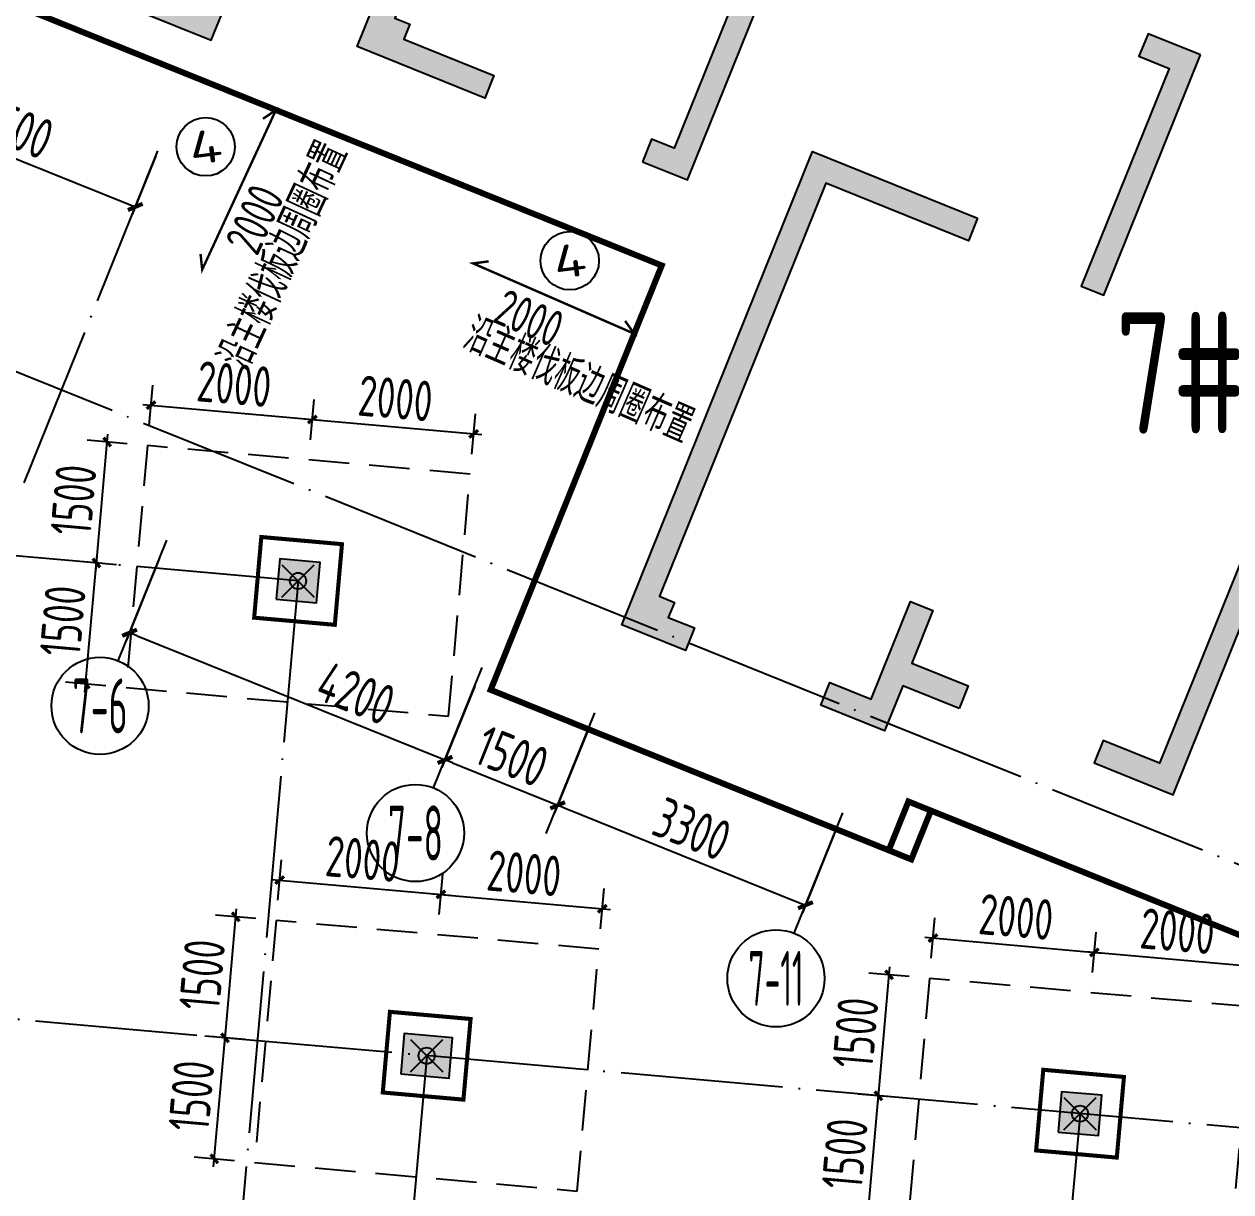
# Model space of a CAD drawing. Extents: x -57409 to 252654, y -8259 to 229119.
# Drawn here: x 84011 to 98913, y 48636 to 63055 of the extents above; entities that cross this region are included whole.
import ezdxf
from ezdxf.enums import TextEntityAlignment as Align

# ---------------------------------------------------------------- set-up
doc = ezdxf.new("R2010")
doc.units = 0
doc.header["$LTSCALE"] = 100
doc.header["$PDMODE"] = 35
doc.header["$PDSIZE"] = 200
doc.linetypes.add('DASHED', pattern=[0.75, 0.5, -0.25])
doc.linetypes.add('DOTE', pattern=[2.42, 2, -0.2, 0.02, -0.2])
doc.layers.get('0').update_dxf_attribs({"linetype": 'CONTINUOUS'})
doc.layers.get('Defpoints').update_dxf_attribs({"linetype": 'CONTINUOUS'})
for name, color, linetype in [('B-TEXT', 3, 'CONTINUOUS'), ('codim', 7, 'CONTINUOUS'), ('COLU', 7, 'CONTINUOUS'), ('CT', 2, 'CONTINUOUS'), ('dote', 253, 'DOTE'), ('h填实-主楼', 254, 'CONTINUOUS'), ('h填实-柱墙', 254, 'CONTINUOUS'), ('wall-主楼', 2, 'CONTINUOUS'), ('Z-AXIS', 3, 'CONTINUOUS'), ('Z-TEXT', 2, 'CONTINUOUS'), ('z柱下板带', 140, 'CONTINUOUS'), ('板底钢筋', 24, 'CONTINUOUS'), ('楼板负筋标注', 94, 'CONTINUOUS')]:
    doc.layers.add(name, color=color, linetype=linetype)
doc.layers.add('重心计算', color=7, linetype='CONTINUOUS', plot=False)
doc.styles.add('_TCH_AXIS', font='tssdeng.shx', dxfattribs={"width": 0.7, "bigfont": 'tssdchn.shx'})
doc.styles.add('COMPLEX', font='tssdeng.shx', dxfattribs={"width": 0.7, "bigfont": 'tssdchn.shx'})
doc.styles.add('Jgcad-DIM', font='tssdeng.shx', dxfattribs={"width": 0.7, "bigfont": 'tssdchn.shx'})
doc.styles.get("Standard").update_dxf_attribs({"font": 'tssdeng.shx', "width": 0.7, "bigfont": 'tssdchn.shx'})
doc.styles.add('TSSD_Dimension', font='tssdeng.shx', dxfattribs={"width": 0.7})
doc.dimstyles.new('TSSD_100_100$0', dxfattribs={"dimtxt": 300, "dimasz": 100, "dimexe": 100, "dimexo": 250, "dimgap": 100, "dimtad": 1, "dimdec": 0, "dimzin": 0, "dimdsep": 46, "dimtxsty": 'TSSD_Dimension', "dimblk": '_tsdbk', "dimblk1": '_tsdbk', "dimblk2": '_tsdbk', "dimsah": 1, "dimcen": 0, "dimdle": 100, "dimclrt": 7, "dimadec": 0, "dimazin": 0, "dimtfac": 1, "dimtdec": 0, "dimtix": 1, "dimtmove": 2, "dimatfit": 3, "dimldrblk": '_tsdbk', "dimfxl": 1, "dimtolj": 1, "dimtzin": 0, "dimarcsym": 0})

# ---------------------------------------------------------------- blocks, each defined once
blk = doc.blocks.new('_tsdbk')
blk.add_line((-1, 0), (0, 0))
at = {"const_width": 0.5}
blk.add_lwpolyline([(-0.7, -0.7), (0.7, 0.7)], dxfattribs=at)
blk = doc.blocks.new('*D133')
at = {"layer": 'Defpoints', "color": 0}
for p in [(82485, 62971), (85732, 61662), (85383, 60798)]:
    blk.add_point(p, dxfattribs=at)
at = {"layer": 'Z-AXIS', "color": 0, "lineweight": -2}
for p, q in [((82392, 62739), (82099, 62014)), ((82230, 62069), (85290, 60835)), ((85638, 61430), (85346, 60705))]:
    blk.add_line(p, q, dxfattribs=at)
at = {"layer": 'Z-AXIS', "color": 0, "lineweight": -2, "xscale": 100, "yscale": 100, "zscale": 100}
for p, rotation in [((82137, 62106), 158.0453799566687), ((85383, 60798), 338.0453799566687)]:
    blk.add_blockref('_tsdbk', p, dxfattribs=dict(at, rotation=rotation))
at = {"layer": 'Z-AXIS', "color": 7, "insert": (83891, 61777), "char_height": 500, "attachment_point": 5, "rotation": 338.0454, "style": 'TSSD_Dimension'}
blk.add_mtext('\\A1;3500', dxfattribs=at)
blk = doc.blocks.new('*D134')
at = {"layer": 'Defpoints', "color": 0}
for p in [(85773, 56683), (89668, 55113), (89208, 53970)]:
    blk.add_point(p, dxfattribs=at)
at = {"layer": 'Z-AXIS', "color": 0, "lineweight": -2}
for p, q in [((85679, 56451), (85275, 55447)), ((85405, 55503), (89115, 54007)), ((89575, 54881), (89170, 53877))]:
    blk.add_line(p, q, dxfattribs=at)
at = {"layer": 'Z-AXIS', "color": 0, "lineweight": -2, "xscale": 100, "yscale": 100, "zscale": 100}
for p, rotation in [((85312, 55540), 158.0453799566687), ((89208, 53970), 338.0453799566687)]:
    blk.add_blockref('_tsdbk', p, dxfattribs=dict(at, rotation=rotation))
at = {"layer": 'Z-AXIS', "color": 7, "insert": (88107, 54791), "char_height": 500, "attachment_point": 5, "rotation": 338.0454, "style": 'TSSD_Dimension'}
blk.add_mtext('\\A1;4200', dxfattribs=at)
blk = doc.blocks.new('*D135')
at = {"layer": 'Defpoints', "color": 0}
for p in [(89668, 55113), (91059, 54552), (90599, 53409)]:
    blk.add_point(p, dxfattribs=at)
at = {"layer": 'Z-AXIS', "color": 0, "lineweight": -2}
for p, q in [((89575, 54881), (89170, 53877)), ((90966, 54320), (90561, 53316)), ((89300, 53932), (90506, 53446))]:
    blk.add_line(p, q, dxfattribs=at)
at = {"layer": 'Z-AXIS', "color": 0, "lineweight": -2, "xscale": 100, "yscale": 100, "zscale": 100}
for p, rotation in [((89208, 53970), 158.0453799566687), ((90599, 53409), 338.0453799566687)]:
    blk.add_blockref('_tsdbk', p, dxfattribs=dict(at, rotation=rotation))
at = {"layer": 'Z-AXIS', "color": 7, "insert": (90034, 54014), "char_height": 500, "attachment_point": 5, "rotation": 338.0454, "style": 'TSSD_Dimension'}
blk.add_mtext('\\A1;1500', dxfattribs=at)
blk = doc.blocks.new('*D136')
at = {"layer": 'Defpoints', "color": 0}
for p in [(91059, 54552), (94120, 53318), (93659, 52175)]:
    blk.add_point(p, dxfattribs=at)
at = {"layer": 'Z-AXIS', "color": 0, "lineweight": -2}
for p, q in [((90966, 54320), (90561, 53316)), ((90692, 53372), (93567, 52213)), ((94027, 53086), (93622, 52082))]:
    blk.add_line(p, q, dxfattribs=at)
at = {"layer": 'Z-AXIS', "color": 0, "lineweight": -2, "xscale": 100, "yscale": 100, "zscale": 100}
for p, rotation in [((90599, 53409), 158.0453799566687), ((93659, 52175), 338.0453799566687)]:
    blk.add_blockref('_tsdbk', p, dxfattribs=dict(at, rotation=rotation))
at = {"layer": 'Z-AXIS', "color": 7, "insert": (92260, 53117), "char_height": 500, "attachment_point": 5, "rotation": 338.0454, "style": 'TSSD_Dimension'}
blk.add_mtext('\\A1;3300', dxfattribs=at)
blk = doc.blocks.new('_AXISO')
blk.add_circle((0, 0), 0.5)
at = {"layer": 'B-TEXT', "style": 'COMPLEX', "width": 1.450893}
blk.add_attdef('A', text='', height=0.56, dxfattribs=at).set_placement((0.249375, -0.28), (0.749375, -0.28), align=Align.FIT)
blk = doc.blocks.new('_ArchTick')
at = {"color": 0, "linetype": 'ByBlock', "const_width": 0.4}
blk.add_lwpolyline([(-0.5, -0.5), (0.5, 0.5)], dxfattribs=at)
blk = doc.blocks.new('*D2086')
at = {"layer": 'codim', "color": 0, "lineweight": -2}
blk.add_line((84762, 54808), (84912, 56502), dxfattribs=at)
at = {"layer": 'codim', "color": 7, "lineweight": -2}
for p, q in [((85152, 56380), (84654, 56424)), ((85020, 54885), (84522, 54930))]:
    blk.add_line(p, q, dxfattribs=at)
at = {"layer": 'Defpoints', "color": 0}
for p in [(84903, 56402), (85401, 56358), (85269, 54863)]:
    blk.add_point(p, dxfattribs=at)
at = {"layer": 'codim', "color": 0, "lineweight": -2, "xscale": 100, "yscale": 100, "zscale": 100}
for p, rotation in [((84903, 56402), 84.93164578921419), ((84771, 54908), 264.9316457892142)]:
    blk.add_blockref('_ArchTick', p, dxfattribs=dict(at, rotation=rotation))
at = {"layer": 'codim', "color": 1, "insert": (84488, 55686), "char_height": 500, "attachment_point": 5, "rotation": 84.9316, "style": 'Jgcad-DIM'}
blk.add_mtext('\\A1;1500', dxfattribs=at)
blk = doc.blocks.new('*D2087')
at = {"layer": 'codim', "color": 7, "lineweight": -2}
for p, q in [((85556, 58101), (85600, 58599)), ((87548, 57924), (87592, 58422))]:
    blk.add_line(p, q, dxfattribs=at)
at = {"layer": 'codim', "color": 0, "lineweight": -2}
blk.add_line((85478, 58358), (87670, 58164), dxfattribs=at)
at = {"layer": 'Defpoints', "color": 0}
for p in [(87570, 58173), (85534, 57852), (87526, 57675)]:
    blk.add_point(p, dxfattribs=at)
at = {"layer": 'codim', "color": 0, "lineweight": -2, "xscale": 100, "yscale": 100, "zscale": 100}
for p, rotation in [((85578, 58350), 174.9316457875861), ((87570, 58173), 354.9316457875861)]:
    blk.add_blockref('_ArchTick', p, dxfattribs=dict(at, rotation=rotation))
at = {"layer": 'codim', "color": 1, "insert": (86605, 58610), "char_height": 500, "attachment_point": 5, "rotation": 354.9316, "style": 'Jgcad-DIM'}
blk.add_mtext('\\A1;2000', dxfattribs=at)
blk = doc.blocks.new('*D1923')
at = {"layer": 'codim', "color": 7, "lineweight": -2}
for p, q in [((87548, 57924), (87592, 58422)), ((89540, 57747), (89584, 58245))]:
    blk.add_line(p, q, dxfattribs=at)
at = {"layer": 'codim', "color": 0, "lineweight": -2}
blk.add_line((87471, 58182), (89662, 57987), dxfattribs=at)
at = {"layer": 'Defpoints', "color": 0}
for p in [(89562, 57996), (87526, 57675), (89518, 57498)]:
    blk.add_point(p, dxfattribs=at)
at = {"layer": 'codim', "color": 0, "lineweight": -2, "xscale": 100, "yscale": 100, "zscale": 100}
for p, rotation in [((87570, 58173), 174.9316457875861), ((89562, 57996), 354.9316457875861)]:
    blk.add_blockref('_ArchTick', p, dxfattribs=dict(at, rotation=rotation))
at = {"layer": 'codim', "color": 1, "insert": (88597, 58433), "char_height": 500, "attachment_point": 5, "rotation": 354.9316, "style": 'Jgcad-DIM'}
blk.add_mtext('\\A1;2000', dxfattribs=at)
blk = doc.blocks.new('*D1928')
at = {"layer": 'codim', "color": 0, "lineweight": -2}
blk.add_line((94418, 48228), (94569, 49922), dxfattribs=at)
at = {"layer": 'codim', "color": 7, "lineweight": -2}
for p, q in [((94809, 49800), (94311, 49844)), ((94676, 48306), (94178, 48350))]:
    blk.add_line(p, q, dxfattribs=at)
at = {"layer": 'Defpoints', "color": 0}
for p in [(94560, 49822), (95058, 49778), (94925, 48284)]:
    blk.add_point(p, dxfattribs=at)
at = {"layer": 'codim', "color": 0, "lineweight": -2, "xscale": 100, "yscale": 100, "zscale": 100}
for p, rotation in [((94560, 49822), 84.93164578921417), ((94427, 48328), 264.9316457892142)]:
    blk.add_blockref('_ArchTick', p, dxfattribs=dict(at, rotation=rotation))
at = {"layer": 'codim', "color": 1, "insert": (94145, 49106), "char_height": 500, "attachment_point": 5, "rotation": 84.9316, "style": 'Jgcad-DIM'}
blk.add_mtext('\\A1;1500', dxfattribs=at)
blk = doc.blocks.new('*D1929')
at = {"layer": 'codim', "color": 0, "lineweight": -2}
blk.add_line((94551, 49723), (94701, 51416), dxfattribs=at)
at = {"layer": 'codim', "color": 7, "lineweight": -2}
for p, q in [((94941, 51294), (94443, 51338)), ((94809, 49800), (94311, 49844))]:
    blk.add_line(p, q, dxfattribs=at)
at = {"layer": 'Defpoints', "color": 0}
for p in [(94692, 51316), (95190, 51272), (95058, 49778)]:
    blk.add_point(p, dxfattribs=at)
at = {"layer": 'codim', "color": 0, "lineweight": -2, "xscale": 100, "yscale": 100, "zscale": 100}
for p, rotation in [((94692, 51316), 84.93164578921417), ((94560, 49822), 264.9316457892142)]:
    blk.add_blockref('_ArchTick', p, dxfattribs=dict(at, rotation=rotation))
at = {"layer": 'codim', "color": 1, "insert": (94277, 50600), "char_height": 500, "attachment_point": 5, "rotation": 84.9316, "style": 'Jgcad-DIM'}
blk.add_mtext('\\A1;1500', dxfattribs=at)
blk = doc.blocks.new('*D1930')
at = {"layer": 'codim', "color": 7, "lineweight": -2}
for p, q in [((95212, 51521), (95257, 52019)), ((97205, 51344), (97249, 51842))]:
    blk.add_line(p, q, dxfattribs=at)
at = {"layer": 'codim', "color": 0, "lineweight": -2}
blk.add_line((95135, 51779), (97326, 51585), dxfattribs=at)
at = {"layer": 'Defpoints', "color": 0}
for p in [(97227, 51593), (95190, 51272), (97182, 51095)]:
    blk.add_point(p, dxfattribs=at)
at = {"layer": 'codim', "color": 0, "lineweight": -2, "xscale": 100, "yscale": 100, "zscale": 100}
for p, rotation in [((95234, 51770), 174.9316457875849), ((97227, 51593), 354.9316457875849)]:
    blk.add_blockref('_ArchTick', p, dxfattribs=dict(at, rotation=rotation))
at = {"layer": 'codim', "color": 1, "insert": (96261, 52030), "char_height": 500, "attachment_point": 5, "rotation": 354.9316, "style": 'Jgcad-DIM'}
blk.add_mtext('\\A1;2000', dxfattribs=at)
blk = doc.blocks.new('*D1931')
at = {"layer": 'codim', "color": 7, "lineweight": -2}
for p, q in [((97205, 51344), (97249, 51842)), ((99197, 51168), (99241, 51666))]:
    blk.add_line(p, q, dxfattribs=at)
at = {"layer": 'codim', "color": 0, "lineweight": -2}
blk.add_line((97127, 51602), (99318, 51408), dxfattribs=at)
at = {"layer": 'Defpoints', "color": 0}
for p in [(99219, 51417), (97182, 51095), (99175, 50919)]:
    blk.add_point(p, dxfattribs=at)
at = {"layer": 'codim', "color": 0, "lineweight": -2, "xscale": 100, "yscale": 100, "zscale": 100}
for p, rotation in [((97227, 51593), 174.9316457875849), ((99219, 51417), 354.9316457875849)]:
    blk.add_blockref('_ArchTick', p, dxfattribs=dict(at, rotation=rotation))
at = {"layer": 'codim', "color": 1, "insert": (98254, 51854), "char_height": 500, "attachment_point": 5, "rotation": 354.9316, "style": 'Jgcad-DIM'}
blk.add_mtext('\\A1;2000', dxfattribs=at)
blk = doc.blocks.new('*D1932')
at = {"layer": 'codim', "color": 7, "lineweight": -2}
for p, q in [((86740, 50516), (86242, 50560)), ((86608, 49021), (86110, 49066))]:
    blk.add_line(p, q, dxfattribs=at)
at = {"layer": 'codim', "color": 0, "lineweight": -2}
blk.add_line((86350, 48944), (86500, 50637), dxfattribs=at)
at = {"layer": 'Defpoints', "color": 0}
for p in [(86491, 50538), (86989, 50494), (86857, 48999)]:
    blk.add_point(p, dxfattribs=at)
at = {"layer": 'codim', "color": 0, "lineweight": -2, "xscale": 100, "yscale": 100, "zscale": 100}
for p, rotation in [((86491, 50538), 84.93164578921419), ((86359, 49044), 264.9316457892142)]:
    blk.add_blockref('_ArchTick', p, dxfattribs=dict(at, rotation=rotation))
at = {"layer": 'codim', "color": 1, "insert": (86077, 49822), "char_height": 500, "attachment_point": 5, "rotation": 84.9316, "style": 'Jgcad-DIM'}
blk.add_mtext('\\A1;1500', dxfattribs=at)
blk = doc.blocks.new('*D1933')
at = {"layer": 'codim', "color": 7, "lineweight": -2}
for p, q in [((86873, 52010), (86375, 52054)), ((86740, 50516), (86242, 50560))]:
    blk.add_line(p, q, dxfattribs=at)
at = {"layer": 'codim', "color": 0, "lineweight": -2}
blk.add_line((86483, 50438), (86633, 52131), dxfattribs=at)
at = {"layer": 'Defpoints', "color": 0}
for p in [(86624, 52032), (87122, 51988), (86989, 50494)]:
    blk.add_point(p, dxfattribs=at)
at = {"layer": 'codim', "color": 0, "lineweight": -2, "xscale": 100, "yscale": 100, "zscale": 100}
for p, rotation in [((86624, 52032), 84.93164578921419), ((86491, 50538), 264.9316457892142)]:
    blk.add_blockref('_ArchTick', p, dxfattribs=dict(at, rotation=rotation))
at = {"layer": 'codim', "color": 1, "insert": (86209, 51316), "char_height": 500, "attachment_point": 5, "rotation": 84.9316, "style": 'Jgcad-DIM'}
blk.add_mtext('\\A1;1500', dxfattribs=at)
blk = doc.blocks.new('*D1934')
at = {"layer": 'codim', "color": 7, "lineweight": -2}
for p, q in [((87144, 52237), (87188, 52735)), ((89136, 52060), (89180, 52558))]:
    blk.add_line(p, q, dxfattribs=at)
at = {"layer": 'codim', "color": 0, "lineweight": -2}
blk.add_line((87067, 52495), (89258, 52300), dxfattribs=at)
at = {"layer": 'Defpoints', "color": 0}
for p in [(89158, 52309), (87122, 51988), (89114, 51811)]:
    blk.add_point(p, dxfattribs=at)
at = {"layer": 'codim', "color": 0, "lineweight": -2, "xscale": 100, "yscale": 100, "zscale": 100}
for p, rotation in [((87166, 52486), 174.9316457875867), ((89158, 52309), 354.9316457875868)]:
    blk.add_blockref('_ArchTick', p, dxfattribs=dict(at, rotation=rotation))
at = {"layer": 'codim', "color": 1, "insert": (88193, 52746), "char_height": 500, "attachment_point": 5, "rotation": 354.9316, "style": 'Jgcad-DIM'}
blk.add_mtext('\\A1;2000', dxfattribs=at)
blk = doc.blocks.new('*D1935')
at = {"layer": 'codim', "color": 7, "lineweight": -2}
for p, q in [((89136, 52060), (89180, 52558)), ((91128, 51883), (91173, 52381))]:
    blk.add_line(p, q, dxfattribs=at)
at = {"layer": 'codim', "color": 0, "lineweight": -2}
blk.add_line((89059, 52318), (91250, 52123), dxfattribs=at)
at = {"layer": 'Defpoints', "color": 0}
for p in [(91151, 52132), (89114, 51811), (91106, 51634)]:
    blk.add_point(p, dxfattribs=at)
at = {"layer": 'codim', "color": 0, "lineweight": -2, "xscale": 100, "yscale": 100, "zscale": 100}
for p, rotation in [((89158, 52309), 174.9316457875867), ((91151, 52132), 354.9316457875868)]:
    blk.add_blockref('_ArchTick', p, dxfattribs=dict(at, rotation=rotation))
at = {"layer": 'codim', "color": 1, "insert": (90185, 52569), "char_height": 500, "attachment_point": 5, "rotation": 354.9316, "style": 'Jgcad-DIM'}
blk.add_mtext('\\A1;2000', dxfattribs=at)
blk = doc.blocks.new('*D489')
at = {"layer": 'codim', "color": 0, "lineweight": -2}
blk.add_line((84894, 56301), (85045, 57994), dxfattribs=at)
at = {"layer": 'codim', "color": 7, "lineweight": -2}
for p, q in [((85285, 57873), (84787, 57917)), ((85152, 56379), (84654, 56423))]:
    blk.add_line(p, q, dxfattribs=at)
at = {"layer": 'Defpoints', "color": 0}
for p in [(85036, 57895), (85534, 57851), (85401, 56357)]:
    blk.add_point(p, dxfattribs=at)
at = {"layer": 'codim', "color": 0, "lineweight": -2, "xscale": 100, "yscale": 100, "zscale": 100}
for p, rotation in [((85036, 57895), 84.93164578921419), ((84903, 56401), 264.9316457892142)]:
    blk.add_blockref('_ArchTick', p, dxfattribs=dict(at, rotation=rotation))
at = {"layer": 'codim', "color": 1, "insert": (84621, 57179), "char_height": 500, "attachment_point": 5, "rotation": 84.9316, "style": 'Jgcad-DIM'}
blk.add_mtext('\\A1;1500', dxfattribs=at)

msp = doc.modelspace()

# ---------------------------------------------------------------- hatches: boundary and pattern name
at = {"layer": 'h填实-主楼'}
for points in [[(89542.6, 66302.1), (89820.8, 66190), (88587.1, 63129.3), (88772.6, 63054.5), (88697.8, 62869), (89810.8, 62420.4), (89698.6, 62142.1), (88121.9, 62777.7)], [(85439.7, 63212), (86320.8, 62856.8), (86545.2, 63413.3), (86869.8, 63282.4), (86981.9, 63560.7), (86657.3, 63691.5), (87367.7, 65453.7), (87089.4, 65565.9), (86379.1, 63803.7), (86154.8, 63247.2), (85551.9, 63490.2)], [(91646.3, 61357), (92202.8, 61132.7), (93511.3, 64378.8), (94809.8, 63855.4), (94922, 64133.7), (93345.3, 64769.3), (92036.7, 61523.1), (91758.5, 61635.2)], [(98539.2, 62675.6), (97889.9, 62937.3), (97777.8, 62659), (98148.7, 62509.5), (97064.5, 59819.8), (97342.8, 59707.6)], [(95785.5, 60658.8), (95673.3, 60380.6), (93911.1, 61091), (91854.8, 55989.8), (92040.3, 55915), (91965.5, 55729.5), (92290.1, 55598.7), (92178, 55320.4), (91389.6, 55638.2), (93745, 61481.4)], [(99154.6, 56713.1), (98033, 53930.6), (97337.3, 54211), (97225.2, 53932.8), (98199, 53540.2), (99432.8, 56600.9)], [(95555.7, 54605.8), (94860.1, 54886.2), (94635.8, 54329.7), (93847.4, 54647.5), (93959.6, 54925.7), (94469.7, 54720.1), (94955.7, 55925.8), (95234, 55813.7), (94972.3, 55164.4), (95667.9, 54884)]]:
    msp.add_hatch(color=256, dxfattribs=at).paths.add_polyline_path(points)
at = {"layer": 'h填实-柱墙'}
for points in [[(87122.3, 55953.1), (87620.3, 55909), (87664.5, 56407), (87166.5, 56451.2)], [(88660.7, 50094.3), (89258.4, 50041.3), (89302.5, 50539.4), (88704.9, 50592.4)], [(96778.9, 49374.3), (97276.9, 49330.1), (97321.1, 49828.2), (96823, 49872.4)]]:
    msp.add_hatch(color=256, dxfattribs=at).paths.add_polyline_path(points)

# ---------------------------------------------------------------- linework, layer by layer
at = {"layer": 'COLU'}
for points in [[(87122.3, 55953.1), (87620.3, 55909), (87664.5, 56407), (87166.5, 56451.2)], [(88660.7, 50094.3), (89258.4, 50041.3), (89302.5, 50539.4), (88704.9, 50592.4)], [(96778.9, 49374.3), (97276.9, 49330.1), (97321.1, 49828.2), (96823, 49872.4)]]:
    msp.add_lwpolyline(points, close=True, dxfattribs=at)
at = {"layer": 'CT', "color": 1, "const_width": 75}
msp.add_lwpolyline([(90299, 71388.2), (90859.9, 72779.4), (88634.3, 73676.6), (88357.3, 74327.6), (86965.6, 74888.6), (85086.6, 72098), (85083.1, 72089.1), (84340.9, 72388.3), (82658.4, 68214.7), (82767.1, 67146.9), (81589.3, 64225.1), (91884.3, 60075), (89771.9, 54834.8), (94687.7, 52853.6), (94930.6, 53456.1), (102535.9, 50390.3)], dxfattribs=at)
at = {"layer": 'CT', "const_width": 75}
msp.add_lwpolyline([(90299, 71388.2), (90859.8, 72779.4), (88617.5, 73683.3), (88340.5, 74334.3), (86995.2, 74876.6), (85088.4, 72097.2), (85084.8, 72088.4), (84340.8, 72388.3), (82658.4, 68214.6), (82765.6, 67143.1), (81589.3, 64225), (91884.3, 60075), (89771.9, 54834.8), (94966, 52741.5), (95208.8, 53344), (102814.1, 50278.2)], dxfattribs=at)
at = {"layer": 'CT', "const_width": 50}
for points in [[(86851.2, 55726.2), (87847.3, 55637.9), (87935.6, 56633.9), (86939.5, 56722.3)], [(88439.4, 49863), (89435.5, 49774.6), (89523.9, 50770.7), (88527.8, 50859.1)], [(96507.7, 49147.4), (97503.8, 49059), (97592.2, 50055.1), (96596.1, 50143.5)]]:
    msp.add_lwpolyline(points, close=True, dxfattribs=at)
at = {"layer": 'dote', "ltscale": 10}
for p, q in [((84010.6, 57393.2), (85731.5, 61662.3)), ((121008.8, 43806.4), (79416.8, 60572.4)), ((87393.4, 56180.1), (67372, 57955.8)), ((87393.4, 56180.1), (85106.9, 30399.8)), ((218722.4, 38810), (50731.8, 53709.3)), ((88981.6, 50316.8), (87198.7, 30214.3)), ((97050, 49601.3), (95267.1, 29498.7))]:
    msp.add_line(p, q, dxfattribs=at)
at = {"layer": 'wall-主楼', "elevation": 0}
for points in [[(89542.6, 66302.1), (89820.8, 66190), (88587.1, 63129.3), (88772.6, 63054.5), (88697.8, 62869), (89810.8, 62420.4), (89698.6, 62142.1), (88121.9, 62777.7)], [(91646.3, 61357), (92202.8, 61132.7), (93511.3, 64378.8), (94809.8, 63855.4), (94922, 64133.7), (93345.3, 64769.3), (92036.7, 61523.1), (91758.5, 61635.2)], [(98539.2, 62675.6), (97889.9, 62937.3), (97777.8, 62659), (98148.7, 62509.5), (97064.5, 59819.8), (97342.8, 59707.6)], [(95555.7, 54605.8), (94860.1, 54886.2), (94635.8, 54329.7), (93847.4, 54647.5), (93959.6, 54925.7), (94469.7, 54720.1), (94955.7, 55925.8), (95234, 55813.7), (94972.3, 55164.4), (95667.9, 54884)]]:
    msp.add_lwpolyline(points, close=True, dxfattribs=at)
msp.add_lwpolyline([(85439.7, 63212), (86320.8, 62856.8), (86545.2, 63413.3), (86869.8, 63282.4), (86981.9, 63560.7), (86657.3, 63691.5), (87367.7, 65453.7), (87089.4, 65565.9), (86379.1, 63803.7), (86154.8, 63247.2), (85551.9, 63490.2), (85439.7, 63212)], dxfattribs=at)
at = {"layer": 'wall-主楼'}
for points in [[(95785.5, 60658.8), (95673.3, 60380.6), (93911.1, 61091), (91854.8, 55989.8), (92040.3, 55915), (91965.5, 55729.5), (92290.1, 55598.7), (92178, 55320.4), (91389.6, 55638.2), (93745, 61481.4)], [(99154.6, 56713.1), (98033, 53930.6), (97337.3, 54211), (97225.2, 53932.8), (98199, 53540.2), (99432.8, 56600.9)]]:
    msp.add_lwpolyline(points, close=True, dxfattribs=at)
at = {"layer": 'Z-AXIS'}
for p, q in [((85172.4, 55193.3), (85772.8, 56682.9)), ((89067.8, 53623), (89668.3, 55112.6)), ((90459, 53062.2), (91059.5, 54551.8)), ((93519.7, 51828.5), (94120.2, 53318))]:
    msp.add_line(p, q, dxfattribs=at)
at = {"layer": 'z柱下板带', "linetype": 'DASHED', "ltscale": 10}
for points in [[(85268.7, 54862.6), (89253.1, 54509.3), (89518.1, 57497.5), (85533.7, 57850.9)], [(86856.9, 48999.4), (90841.3, 48646), (91106.3, 51634.3), (87122, 51987.7)], [(94925.3, 48283.8), (98909.6, 47930.4), (99174.7, 50918.7), (95190.3, 51272.1)]]:
    msp.add_lwpolyline(points, close=True, dxfattribs=at)
at = {"layer": '板底钢筋', "const_width": 30}
for points in [[(86188.9, 60218), (86209.8, 60024.7), (87120.7, 61995.3), (86960, 61886)], [(89747.7, 60125.7), (89554.9, 60100.7), (91544.7, 59232.6), (91431.9, 59390.9)]]:
    msp.add_lwpolyline(points, dxfattribs=at)
at = {"layer": '重心计算', "color": 5}
for p in [(87393.4, 56180.1), (87393.4, 56180.1), (88981.6, 50316.8), (88981.6, 50316.8), (97050, 49601.3), (97050, 49601.3)]:
    msp.add_point(p, dxfattribs=at)

# ---------------------------------------------------------------- block references
at = {"layer": 'Z-AXIS'}
ref = msp.add_blockref('_AXISO', (84948.1, 54636.8), dxfattribs=dict(at, xscale=1199.999999999998, yscale=1200, zscale=1200, rotation=359.9996457873818))
ref.add_attrib('A', '7-6', dxfattribs={"color": 7, "height": 678.82, "rotation": 359.99965, "style": '_TCH_AXIS', "width": 0.440678}).set_placement((84608.7, 54297.4), (85287.5, 54297.4), align=Align.FIT)
ref = msp.add_blockref('_AXISO', (88843.5, 53066.6), dxfattribs=dict(at, xscale=1199.999999999998, yscale=1200, zscale=1200, rotation=359.9996457873818))
ref.add_attrib('A', '7-8', dxfattribs={"color": 7, "height": 678.82, "rotation": 359.99965, "style": '_TCH_AXIS', "width": 0.433333}).set_placement((88504.1, 52727.2), (89182.9, 52727.1), align=Align.FIT)
ref = msp.add_blockref('_AXISO', (93295.4, 51272), dxfattribs=dict(at, xscale=1199.999999999998, yscale=1200, zscale=1200, rotation=359.9996457873818))
ref.add_attrib('A', '7-11', dxfattribs={"color": 7, "height": 678.82, "rotation": 359.99965, "style": '_TCH_AXIS', "width": 0.346667}).set_placement((92956, 50932.6), (93634.8, 50932.6), align=Align.FIT)
at = {"layer": 'Z-TEXT'}
ref = msp.add_blockref('_AXISO', (86252.2, 61540.5), dxfattribs=dict(at, xscale=720.000000000007, yscale=720, zscale=720, rotation=6.995017988250031))
ref.add_attrib('A', '4', dxfattribs={"layer": 'Z-AXIS', "color": 7, "height": 407.3, "rotation": 6.99502, "style": '_TCH_AXIS', "width": 1.733333}).set_placement((86074.9, 61313.6), (86479.2, 61363.2), align=Align.FIT)
ref = msp.add_blockref('_AXISO', (90748.8, 60132.9), dxfattribs=dict(at, xscale=720.000000000007, yscale=720, zscale=720, rotation=6.995017988250031))
ref.add_attrib('A', '4', dxfattribs={"layer": 'Z-AXIS', "color": 7, "height": 407.3, "rotation": 6.99502, "style": '_TCH_AXIS', "width": 1.733333}).set_placement((90571.5, 59906), (90975.7, 59955.6), align=Align.FIT)

# ---------------------------------------------------------------- texts
at = {"layer": 'Z-TEXT', "width": 0.7}
msp.add_text('7#楼', height=1500, dxfattribs=at).set_placement((97491.9, 57998.2))
at = {"layer": '楼板负筋标注', "width": 0.7}
for s, rotation, p in [('沿主楼伐板边周圈布置', 65.19111, (86778.5, 58751.2)), ('2000', 65.19111, (86888.4, 60177.8)), ('2000', 336.42814, (89779.9, 59385.5)), ('沿主楼伐板边周圈布置', 336.42814, (89400.6, 59056.1))]:
    msp.add_text(s, height=450, rotation=rotation, dxfattribs=at).set_placement(p)

# ---------------------------------------------------------------- dimensions: what is measured, and where the dimension line sits
at = {"layer": 'codim'}
for base, p1, p2, angle, picture, middle in [((87570.2, 58173), (85533.8, 57851.6), (87526, 57674.9), 354.93165, '*D2087', (86605, 58609.9)), ((89562.3, 57996.3), (87526, 57674.9), (89518.2, 57498.2), 354.93165, '*D1923', (88597.2, 58433.2)), ((85035.7, 57894.8), (85401.2, 56356.8), (85533.7, 57850.6), 84.93165, '*D489', (84620.8, 57178.8)), ((84903.3, 56401.9), (85268.8, 54863.3), (85401.3, 56357.8), 84.93165, '*D2086', (84488.4, 55685.6)), ((89158.3, 52309), (87122, 51987.7), (89114.2, 51811), 354.93165, '*D1934', (88193.2, 52746)), ((91150.5, 52132.3), (89114.2, 51811), (91106.3, 51634.3), 354.93165, '*D1935', (90185.3, 52569.3)), ((97226.7, 51593.4), (95190.3, 51272.1), (97182.5, 51095.4), 354.93165, '*D1930', (96261.5, 52030.4)), ((99218.8, 51416.7), (97182.5, 51095.4), (99174.7, 50918.7), 354.93165, '*D1931', (98253.7, 51853.7)), ((86623.9, 52031.8), (86989.5, 50493.5), (87122, 51987.7), 84.93165, '*D1933', (86209, 51315.7)), ((94692.3, 51316.2), (95057.8, 49777.9), (95190.3, 51272.1), 84.93165, '*D1929', (94277.4, 50600.1)), ((86491.4, 50537.7), (86856.9, 48999.4), (86989.5, 50493.5), 84.93165, '*D1932', (86076.5, 49821.6)), ((94559.7, 49822.1), (94925.3, 48283.8), (95057.8, 49777.9), 84.93165, '*D1928', (94144.9, 49106))]:
    dim = msp.add_linear_dim(base=base, p1=p1, p2=p2, angle=angle, dimstyle='TSSD_100_100$0', override={"dimtxt": 500, "dimexe": 250, "dimtxsty": 'Jgcad-DIM', "dimblk": 'ArchTick', "dimblk1": 'ArchTick', "dimblk2": 'ArchTick', "dimclre": 7, "dimclrt": 1, "dimadec": 3}, dxfattribs=at)
    dim.commit()
    dim.dimension.update_dxf_attribs({"geometry": picture, "text_midpoint": middle})
at = {"layer": 'Z-AXIS'}
for base, p1, p2, picture, middle in [((85383, 60797.8), (82485.3, 62970.9), (85731.5, 61662.3), '*D133', (83890.8, 61776.7)), ((90598.8, 53409), (89668.3, 55112.6), (91059.5, 54551.8), '*D135', (90034.1, 54014)), ((93659.5, 52175.2), (91059.5, 54551.8), (94120.2, 53318), '*D136', (92260, 53116.7))]:
    dim = msp.add_linear_dim(base=base, p1=p1, p2=p2, angle=338.04538, dimstyle='TSSD_100_100$0', override={"dimtxt": 500}, dxfattribs=at)
    dim.commit()
    dim.dimension.update_dxf_attribs({"geometry": picture, "text_midpoint": middle})
dim = msp.add_linear_dim(base=(89207.6, 53969.8), p1=(85772.8, 56682.9), p2=(89668.3, 55112.6), angle=338.04538, dimstyle='TSSD_100_100$0', override={"dimtxt": 500}, dxfattribs=at)
dim.commit()
dim.dimension.update_dxf_attribs({"geometry": '*D134', "text_midpoint": (88107, 54790.8), "dimtype": 160})

doc.saveas('drawing.dxf')
